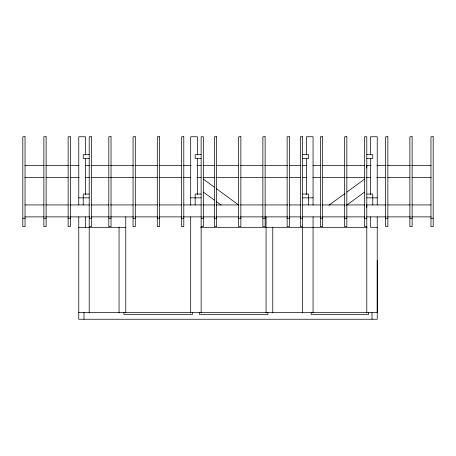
<?xml version="1.0" encoding="UTF-8"?>
<svg xmlns="http://www.w3.org/2000/svg" width="456" height="456" viewBox="0 0 456 456"><rect width="100%" height="100%" fill="white"/><g stroke="black" fill="none" stroke-linecap="round" stroke-linejoin="round"><path stroke-width="0.68" d="M366.789 207.383L366.789 204.938M366.789 168.002L366.789 165.556M377.237 260.308L377.237 312.537L78.763 312.537M329.067 205.149L345.072 193.418M346.788 192.158L364.504 179.174M346.76 205.132L364.498 192.13M89.211 154.669L83.243 154.669L83.243 158.471L89.211 158.471M201.136 154.669L195.168 154.669L195.168 158.471L201.136 158.471M302.619 154.669L308.587 154.669L308.587 158.471L302.619 158.471M366.789 154.669L372.757 154.669L372.757 158.471L366.789 158.471M24.926 165.556L44.158 165.556M45.537 165.556L68.366 165.556M69.694 165.556L79.048 165.556M85.232 165.556L89.587 165.556M91.154 165.556L109.48 165.556M110.375 165.556L133.636 165.556M135.061 165.556L157.799 165.556M159.218 165.556L181.955 165.556M183.375 165.556L191.189 165.556M196.872 165.556L201.136 165.556M202.937 165.556L214.662 165.556M216.041 165.556L238.864 165.556M240.289 165.556L263.066 165.556M264.491 165.556L287.713 165.556M289.093 165.556L300.795 165.556M302.22 165.556L306.597 165.556M312.896 165.556L320.363 165.556M322.153 165.556L345.198 165.556M346.617 165.556L364.863 165.556M366.288 165.556L371.269 165.556M376.964 165.556L386.221 165.556M387.64 165.556L410.491 165.556M411.842 165.556L431.074 165.556M24.915 177.498L44.05 177.498M46.09 177.498L68.138 177.498M70.081 177.498L79.258 177.498M85.232 177.498L89.632 177.498M91.075 177.498L133.665 177.498M135.084 177.498L157.816 177.498M159.235 177.498L181.961 177.498M183.38 177.498L190.79 177.498M196.878 177.498L201.136 177.498M202.903 177.498L214.668 177.498M216.041 177.498L238.881 177.498M240.306 177.498L263.095 177.498M264.514 177.498L287.713 177.498M289.087 177.498L300.835 177.498M302.26 177.498L306.797 177.498M312.941 177.498L320.329 177.498M322.198 177.498L345.129 177.498M346.543 177.498L364.925 177.498M366.35 177.498L370.768 177.498M376.741 177.498L385.918 177.498M387.862 177.498L409.91 177.498M411.95 177.498L431.085 177.498M89.211 194.051L83.243 194.051L83.243 204.938M201.136 194.051L195.168 194.051L195.168 204.938M302.619 194.051L308.587 194.051L308.587 204.938M366.789 194.051L372.757 194.051L372.757 204.938M78.763 197.853L89.211 197.853M190.694 197.853L201.136 197.853M302.619 197.853L313.067 197.853M366.789 197.853L377.237 197.853M24.926 204.938L44.158 204.938M45.566 204.938L68.366 204.938M69.751 204.938L89.729 204.938M91.097 204.938L109.109 204.938M110.301 204.938L133.534 204.938M134.947 204.938L157.525 204.938M159.389 204.938L181.579 204.938M183.574 204.938L201.512 204.938M202.937 204.938L214.873 204.938M216.292 204.938L239.052 204.938M240.472 204.938L263.232 204.938M264.645 204.938L287.696 204.938M289.093 204.938L300.92 204.938M302.619 204.938L320.363 204.938M322.255 204.938L345.198 204.938M346.617 204.938L364.669 204.938M366.487 204.938L386.26 204.938M387.685 204.938L410.491 204.938M411.865 204.938L431.074 204.938M24.926 216.879L44.158 216.879M45.566 216.879L68.366 216.879M69.751 216.879L89.729 216.879M91.154 216.879L109.468 216.879M110.375 216.879L133.534 216.879M134.947 216.879L157.879 216.879M159.292 216.879L181.938 216.879M183.358 216.879L201.512 216.879M202.812 216.879L214.844 216.879M216.041 216.879L238.904 216.879M240.318 216.879L263.232 216.879M264.383 216.879L287.668 216.879M289.093 216.879L300.954 216.879M302.379 216.879L320.42 216.879M321.839 216.879L345.249 216.879M346.543 216.879L364.669 216.879M366.487 216.879L386.26 216.879M387.685 216.879L410.491 216.879M411.865 216.879L431.074 216.879M22.8 218.225L25.04 218.225M43.879 218.225L46.119 218.225M68.132 218.225L70.367 218.225M89.211 218.225L91.451 218.225M108.796 218.225L111.036 218.225M133.049 218.225L135.289 218.225M157.297 218.225L159.537 218.225M181.551 218.225L183.791 218.225M201.136 218.225L203.376 218.225M214.383 218.225L216.623 218.225M238.63 218.225L240.871 218.225M262.884 218.225L265.124 218.225M287.137 218.225L289.372 218.225M300.379 218.225L302.619 218.225M320.34 218.225L322.58 218.225M344.593 218.225L346.828 218.225M364.549 218.225L366.789 218.225M385.633 218.225L387.868 218.225M409.881 218.225L412.121 218.225M430.96 218.225L433.2 218.225M201.136 226.638L203.376 226.638L203.376 136.749L201.136 136.749L201.136 312.89M366.789 226.638L364.549 226.638L364.549 136.749L366.789 136.749L366.789 312.89M78.763 227.322L125.77 227.322M200.646 227.322L367.091 227.322M377.237 227.322L370.523 227.322L370.523 216.879M203.422 179.174L214.286 187.131M216.571 188.807L238.858 205.149M203.427 192.13L214.303 200.099M216.589 201.774L221.166 205.132M377.237 204.938L377.237 136.749L370.523 136.749L370.523 154.943M377.237 216.879L377.237 319.251L78.763 319.251L78.763 216.879M372.01 312.537L372.01 319.251M370.523 158.471L370.523 194.495M368.653 312.537L368.653 314.401L311.197 314.401L311.197 312.537M313.067 205.092L313.067 136.749L306.346 136.749L306.346 154.943M313.067 216.879L313.067 312.89M306.346 158.471L306.346 194.495M302.619 227.322L302.619 312.89M272.773 227.322L272.773 312.862M267.923 312.537L267.923 314.401L199.272 314.401L199.272 312.537M266.053 216.828L266.053 312.862M197.408 154.943L197.408 136.749L190.694 136.749L190.694 205.092M197.408 158.471L197.408 194.495M192.557 312.537L192.557 314.401L123.907 314.401L123.907 312.537M190.694 216.879L190.694 312.89M125.77 216.828L125.77 312.862M119.056 227.322L119.056 312.862M89.211 227.322L89.211 312.85M85.477 154.943L85.477 136.749L78.763 136.749L78.763 204.938M85.477 158.471L85.477 194.495M85.477 216.879L85.477 227.322M83.989 312.537L83.989 319.251M25.04 136.749L22.8 136.749L22.8 226.638L25.04 226.638L25.04 136.749M46.119 136.749L43.879 136.749L43.879 226.638L46.119 226.638L46.119 136.749M70.367 136.749L68.132 136.749L68.132 226.638L70.367 226.638L70.367 136.749M91.451 136.749L89.211 136.749L89.211 226.638L91.451 226.638L91.451 136.749M111.036 136.749L108.796 136.749L108.796 226.638L111.036 226.638L111.036 136.749M135.289 136.749L133.049 136.749L133.049 226.638L135.289 226.638L135.289 136.749M159.537 136.749L157.297 136.749L157.297 226.638L159.537 226.638L159.537 136.749M183.791 136.749L181.551 136.749L181.551 226.638L183.791 226.638L183.791 136.749M216.623 136.749L214.383 136.749L214.383 226.638L216.623 226.638L216.623 136.749M240.871 136.749L238.63 136.749L238.63 226.638L240.871 226.638L240.871 136.749M265.124 136.749L262.884 136.749L262.884 226.638L265.124 226.638L265.124 136.749M289.372 136.749L287.137 136.749L287.137 226.638L289.372 226.638L289.372 136.749M302.619 136.749L300.379 136.749L300.379 226.638L302.619 226.638L302.619 136.749M322.58 136.749L320.34 136.749L320.34 226.638L322.58 226.638L322.58 136.749M346.828 136.749L344.593 136.749L344.593 226.638L346.828 226.638L346.828 136.749M387.868 136.749L385.633 136.749L385.633 226.638L387.868 226.638L387.868 136.749M412.121 136.749L409.881 136.749L409.881 226.638L412.121 226.638L412.121 136.749M433.2 136.749L430.96 136.749L430.96 226.638L433.2 226.638L433.2 136.749"/></g></svg>
